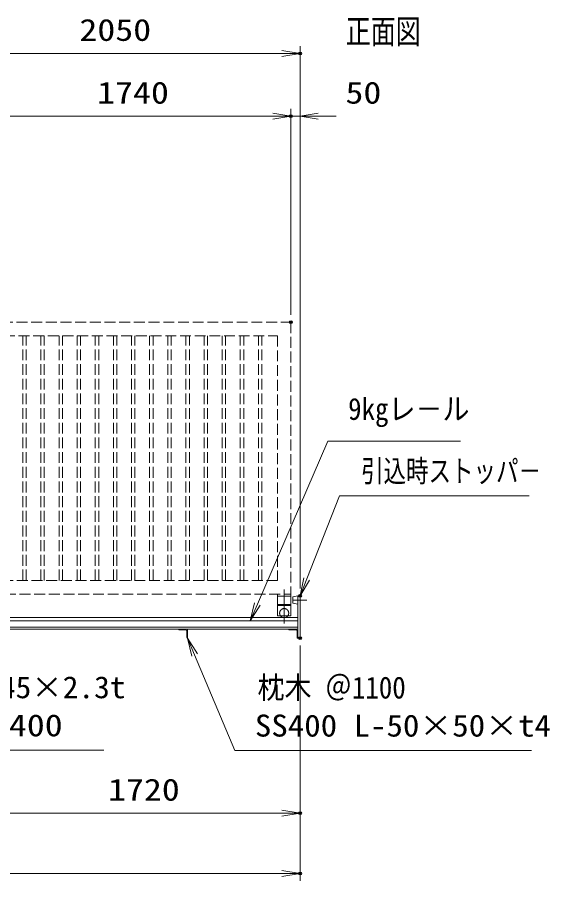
# Model space of a CAD drawing. Units: millimetres at full size. Extents: x -11880 to 11880, y -8400 to 8400.
# Drawn here: x 3578 to 6515, y 716 to 5480 of the extents above; entities that cross this region are included whole.
import ezdxf
from ezdxf.enums import TextEntityAlignment as Align

# ---------------------------------------------------------------- set-up
doc = ezdxf.new("R2010")
doc.units = ezdxf.units.MM
doc.header["$LTSCALE"] = 30
doc.header["$PDMODE"] = 32
doc.header["$PDSIZE"] = 15
for name, pattern in [('USER1', [10.7, 5, -2.5, 0.7, -2.5]), ('USER2', [2.7, 2, -0.7]), ('USER4', [160, 100, -20, 20, -20]), ('USER5', [200, 100, -20, 20, -20, 20, -20])]:
    doc.linetypes.add(name, pattern=pattern)
doc.layers.add('0-1_文字', color=254, linetype='Continuous')
doc.layers.add('0-5_DEFPOINTS', color=7, linetype='Continuous')
for name, color, linetype, lineweight in [('0-2_外形線', 7, 'Continuous', 18), ('0-3_寸法線', 3, 'Continuous', 18), ('0-4_0', 7, 'Continuous', 18), ('0-8_軸線', 6, 'USER1', 18), ('0-9_01', 4, 'Continuous', 18), ('0-A_隠れ線', 4, 'USER2', 18)]:
    doc.layers.add(name, color=color, linetype=linetype, lineweight=lineweight)
doc.styles.add('ＭＳ ゴシック', font='')
doc.styles.get('ＭＳ ゴシック').set_extended_font_data('MS Gothic')

# ---------------------------------------------------------------- blocks, each defined once
blk = doc.blocks.new('_OPEN')
at = {"layer": '0-4_0'}
blk.add_line((0, 0), (-30, 0), dxfattribs=at)
blk.add_lwpolyline([(-30, 5), (0, 0), (-30, -5)], dxfattribs=at)
blk = doc.blocks.new('S175')
at = {"layer": '0-3_寸法線'}
for points in [[(12907532.4, -26476463.7), (12885608.4, -26476463.7), (12873942.6, -26503405.9), (12872750.5, -26506159)], [(12873483.7, -26503207.3), (12872750.5, -26506159), (12874401.4, -26503604.6)]]:
    blk.add_lwpolyline(points, dxfattribs=at)
at = {"layer": '0-3_寸法線', "color": 254, "style": 'ＭＳ ゴシック', "width": 0.9}
blk.add_text('9kgレ－ル', height=3637, dxfattribs=at).set_placement((12888956.4, -26474013.1), align=Align.BOTTOM_LEFT)
blk = doc.blocks.new('S176')
at = {"layer": '0-3_寸法線'}
for points in [[(12919322.7, -26527617.8), (12870182.7, -26527617.8), (12863557.3, -26511815), (12862397.3, -26509048.3)], [(12864018.4, -26511621.7), (12862397.3, -26509048.3), (12863096.2, -26512008.3)]]:
    blk.add_lwpolyline(points, dxfattribs=at)
at = {"layer": '0-3_寸法線', "color": 254, "style": 'ＭＳ ゴシック'}
for s, width, p in [('枕木 ＠1100', 0.9, (12873962.7, -26520127.3)), ('SS400 L-50×50×t4', 1.1, (12873530.7, -26526427.3))]:
    blk.add_text(s, height=3637, dxfattribs=dict(at, width=width)).set_placement(p, align=Align.BOTTOM_LEFT)
blk = doc.blocks.new('S177')
at = {"layer": '0-3_寸法線'}
for points in [[(12848503.8, -26527571.2), (12817594.2, -26527571.2), (12807587.8, -26502726.8), (12806467.1, -26499944.1)], [(12808051.6, -26502540), (12806467.1, -26499944.1), (12807124.1, -26502913.6)]]:
    blk.add_lwpolyline(points, dxfattribs=at)
at = {"layer": '0-3_寸法線', "color": 254, "style": 'ＭＳ ゴシック'}
for s, width, p in [('75×45×2.3t', 1.05, (12820942.2, -26520080.6)), ('STKR400', 1.2, (12820942.2, -26526380.6))]:
    blk.add_text(s, height=3637, dxfattribs=dict(at, width=width)).set_placement(p, align=Align.BOTTOM_LEFT)
blk = doc.blocks.new('S178')
at = {"layer": '0-3_寸法線'}
for points in [[(12918923.6, -26485482.8), (12887524.4, -26485482.8), (12882097.4, -26499252.3), (12880997.3, -26502043.3)], [(12881632.2, -26499068.9), (12880997.3, -26502043.3), (12882562.5, -26499435.6)]]:
    blk.add_lwpolyline(points, dxfattribs=at)
at = {"layer": '0-3_寸法線', "color": 254, "style": 'ＭＳ ゴシック', "width": 0.75}
blk.add_text('引込時ストッパ－', height=3637, dxfattribs=at).set_placement((12891102.8, -26484292.2), align=Align.BOTTOM_LEFT)

msp = doc.modelspace()

# ---------------------------------------------------------------- linework, layer by layer
at = {"layer": '0-2_外形線'}
for p, q in [((5125.54, 2288.01), (5137.54, 2288.01)), ((5125.54, 2054.51), (5125.54, 2288.01)), ((5137.54, 2288.01), (5137.54, 2054.51)), ((-2102.46, 2168.01), (5125.54, 2168.01)), ((-1982.46, 2150.51), (5125.54, 2150.51)), ((-2102.46, 2104.51), (5125.54, 2104.51)), ((-1982.46, 2114.81), (5125.54, 2114.81)), ((4470.54, 2100.51), (4507.04, 2100.51)), ((5075.54, 2104.51), (5075.54, 2103.51)), ((5078.54, 2100.51), (5115.04, 2100.51)), ((4513.54, 2094.01), (4513.54, 2057.51)), ((5121.54, 2094.01), (5121.54, 2057.51)), ((5124.54, 2054.51), (5137.54, 2054.51))]:
    msp.add_line(p, q, dxfattribs=at)
for points in [[(5125.54, 2287.51), (5098.54, 2282.51), (5098.54, 2247.51), (5125.54, 2242.51)], [(4517.54, 2104.51), (4467.54, 2104.51), (4467.54, 2103.51)], [(4516.54, 2054.51), (4517.54, 2054.51), (4517.54, 2104.51)]]:
    msp.add_lwpolyline(points, dxfattribs=at)
for centre, radius, start, end in [((4470.54, 2103.51), 3, 180, 270), ((4507.04, 2094.01), 6.5, 0, 90), ((5078.54, 2103.51), 3, 180, 270), ((5115.04, 2094.01), 6.5, 0, 90), ((4516.54, 2057.51), 3, 180, 270), ((5124.54, 2057.51), 3, 180, 270)]:
    msp.add_arc(centre, radius, start, end, dxfattribs=at)
at = {"layer": '0-3_寸法線'}
for p, q in [((5137.54, 2328.01), (5137.54, 5320.63)), ((3087.54, 5280.63), (5137.54, 5280.63)), ((5087.54, 3838.01), (5087.54, 4974.33)), ((5087.54, 3838.01), (5087.54, 4974.33)), ((5137.54, 2328.01), (5137.54, 4974.33)), ((5087.54, 4934.33), (3347.54, 4934.33)), ((4987.54, 4934.33), (4887.54, 4934.33)), ((5137.54, 4934.33), (5087.54, 4934.33)), ((5237.54, 4934.33), (5337.54, 4934.33)), ((5137.54, 2014.51), (5137.54, 1049.17)), ((5137.54, 2014.51), (5137.54, 716.46)), ((3417.54, 1089.17), (5137.54, 1089.17)), ((-1982.46, 756.46), (5137.54, 756.46))]:
    msp.add_line(p, q, dxfattribs=at)
at = {"layer": '0-5_DEFPOINTS'}
for p in [(5137.54, 5280.63), (5087.54, 4934.33), (5087.54, 3798.01), (5137.54, 2288.01), (5137.54, 2054.51), (5137.54, 1089.17), (5137.54, 756.46)]:
    msp.add_point(p, dxfattribs=at)
at = {"layer": '0-8_軸線'}
msp.add_line((5095.11, 2265.01), (5175.54, 2265.01), dxfattribs=at)
at = {"layer": '0-9_01', "linetype": 'USER5'}
for p, q in [((5012.54, 2298.01), (5012.54, 2178.01)), ((5087.54, 2286.01), (5012.54, 2286.01)), ((5087.54, 2241.01), (5012.54, 2241.01)), ((5087.54, 2235.01), (5012.54, 2235.01))]:
    msp.add_line(p, q, dxfattribs=at)
at = {"layer": '0-9_01', "linetype": 'USER4'}
msp.add_line((5050.04, 2322.33), (5050.04, 2135.21), dxfattribs=at)
at = {"layer": '0-9_01', "linetype": 'USER5'}
msp.add_lwpolyline([(5087.54, 2298.01), (5087.54, 2178.01), (5012.54, 2178.01)], dxfattribs=at)
for start, end in [(323.1301, 216.8699), (216.8699, 323.1301)]:
    msp.add_arc((5050.04, 2193.01), 25, start, end, dxfattribs=at)
at = {"layer": '0-A_隠れ線'}
for p, q in [((3087.54, 3798.01), (5087.54, 3798.01)), ((5087.54, 3798.01), (5087.54, 2298.01)), ((3608.04, 2373.01), (3608.04, 3723.01)), ((3627.04, 2373.01), (3627.04, 3723.01)), ((3708.04, 2373.01), (3708.04, 3723.01)), ((3727.04, 2373.01), (3727.04, 3723.01)), ((3808.04, 2373.01), (3808.04, 3723.01)), ((3827.04, 2373.01), (3827.04, 3723.01)), ((3908.04, 2373.01), (3908.04, 3723.01)), ((3927.04, 2373.01), (3927.04, 3723.01)), ((4008.04, 2373.01), (4008.04, 3723.01)), ((4027.04, 2373.01), (4027.04, 3723.01)), ((4108.04, 2373.01), (4108.04, 3723.01)), ((4127.04, 2373.01), (4127.04, 3723.01)), ((4208.04, 2373.01), (4208.04, 3723.01)), ((4227.04, 2373.01), (4227.04, 3723.01)), ((4308.04, 2373.01), (4308.04, 3723.01)), ((4327.04, 2373.01), (4327.04, 3723.01)), ((4408.04, 2373.01), (4408.04, 3723.01)), ((4427.04, 2373.01), (4427.04, 3723.01)), ((4508.04, 2373.01), (4508.04, 3723.01)), ((4527.04, 2373.01), (4527.04, 3723.01)), ((4608.04, 2373.01), (4608.04, 3723.01)), ((4627.04, 2373.01), (4627.04, 3723.01)), ((4708.04, 2373.01), (4708.04, 3723.01)), ((4727.04, 2373.01), (4727.04, 3723.01)), ((4808.04, 2373.01), (4808.04, 3723.01)), ((4827.04, 2373.01), (4827.04, 3723.01)), ((4908.04, 2373.01), (4908.04, 3723.01)), ((4927.04, 2373.01), (4927.04, 3723.01)), ((3347.54, 2298.01), (5087.54, 2298.01))]:
    msp.add_line(p, q, dxfattribs=at)
msp.add_lwpolyline([(5012.54, 2373.01), (3422.54, 2373.01), (3422.54, 3723.01), (5012.54, 3723.01)], close=True, dxfattribs=at)

# ---------------------------------------------------------------- block references
at = {"layer": '0-3_寸法線'}
for name, p, xscale, yscale in [('_OPEN', (5137.54, 5280.63), 3.333333, 3.333333), ('_OPEN', (5087.54, 4934.33), 3.333333, 3.333333), ('_OPEN', (5087.54, 4934.33), 3.333333, 3.333333), ('S175', (-424229.03, 885689.45), 0.03333333, 0.03333333), ('S178', (-424229.03, 885689.45), 0.03333333, 0.03333333), ('S177', (-424229.03, 885689.45), 0.03333333, 0.03333333), ('S176', (-424229.03, 885689.45), 0.03333333, 0.03333333), ('_OPEN', (5137.54, 1089.17), 3.333333, 3.333333), ('_OPEN', (5137.54, 756.46), 3.333333, 3.333333)]:
    msp.add_blockref(name, p, dxfattribs=dict(at, xscale=xscale, yscale=yscale))
at = {"layer": '0-3_寸法線', "xscale": 3.333333, "yscale": 3.333333, "rotation": 180}
msp.add_blockref('_OPEN', (5137.54, 4934.33), dxfattribs=at)

# ---------------------------------------------------------------- texts
at = {"layer": '0-1_文字', "style": 'ＭＳ ゴシック', "width": 0.75}
msp.add_text('正面図', height=134.6, dxfattribs=at).set_placement((5389.9, 5293.99), align=Align.BOTTOM_LEFT)
at = {"layer": '0-3_寸法線', "color": 254, "style": 'ＭＳ ゴシック', "width": 1.2}
for s, p in [('2050', (3920.54, 5313.32)), ('1740', (4018.34, 4967.02)), ('50', (5388.19, 4967.02)), ('1720', (4078.34, 1121.86))]:
    msp.add_text(s, height=121.2, dxfattribs=at).set_placement(p, align=Align.BOTTOM_LEFT)

doc.saveas('drawing.dxf')
